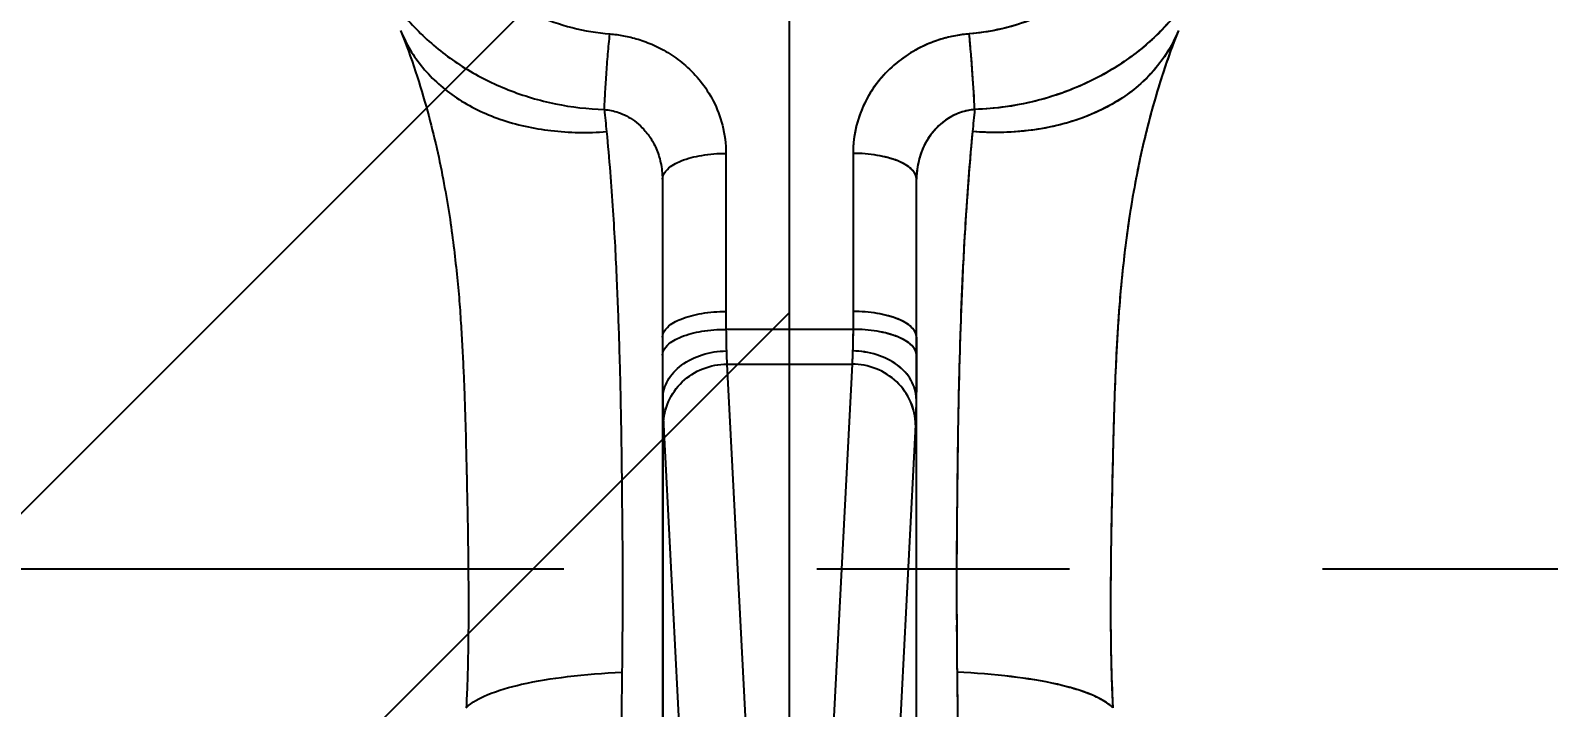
# Model space of a CAD drawing. Header units: millimetres. Extents: x 23075 to 24509, y -21593 to -20579.
# Drawn here: x 23812.15 to 23824.16, y -20957.98 to -20952.62 of the extents above; entities that cross this region are included whole.
import ezdxf

# ---------------------------------------------------------------- set-up
doc = ezdxf.new("R2010")
doc.units = ezdxf.units.MM
doc.header["$LTSCALE"] = 8
doc.linetypes.add('CENTER', pattern=[2, 1.25, -0.25, 0.25, -0.25])
doc.linetypes.add('CENTER2', pattern=[1.125, 0.75, -0.125, 0.125, -0.125])
doc.layers.get('DEFPOINTS').update_dxf_attribs({"color": 6})
for name, color, linetype in [('Cav-cor', 30, 'Continuous'), ('CL', 1, 'Continuous'), ('PIN', 5, 'Continuous'), ('PRODUCT', 1, 'Continuous'), ('Y-CUT', 2, 'Continuous')]:
    doc.layers.add(name, color=color, linetype=linetype)
doc.layers.add('dim', color=3, linetype='Continuous', lineweight=15)
doc.styles.get("Standard").update_dxf_attribs({"font": 'txt.shx', "width": 0.8, "bigfont": 'chineset.shx'})
doc.dimstyles.new('ISO-25', dxfattribs={"dimtxt": 5, "dimasz": 4, "dimexe": 0.3, "dimexo": 0.3, "dimtad": 0, "dimzin": 1, "dimdsep": 46, "dimtxsty": 'Standard', "dimcen": 0, "dimclrd": 3, "dimclre": 3, "dimclrt": 3, "dimazin": 0, "dimtfac": 1, "dimtofl": 0, "dimtmove": 0, "dimatfit": 0, "dimfxl": 0, "dimarcsym": 0})

# ---------------------------------------------------------------- blocks, each defined once
blk = doc.blocks.new('*D28254')
at = {"layer": 'DEFPOINTS', "color": 0}
for p in [(23757.156, -20886.885), (23896.296, -20886.885), (23858.156, -20996.885)]:
    blk.add_point(p, dxfattribs=at)
at = {"layer": 'dim', "color": 3, "lineweight": -2}
for p, q in [((23757.456, -20886.885), (23896.596, -20886.885)), ((23896.296, -20890.885), (23896.296, -20933.593)), ((23896.296, -20992.885), (23896.296, -20950.177)), ((23858.456, -20996.885), (23896.596, -20996.885))]:
    blk.add_line(p, q, dxfattribs=at)
at = {"layer": 'dim', "color": 3}
for points in [[(23896.963, -20890.885), (23895.63, -20890.885), (23896.296, -20886.885)], [(23895.63, -20992.885), (23896.963, -20992.885), (23896.296, -20996.885)]]:
    blk.add_solid(points, dxfattribs=at)
at = {"layer": 'dim', "color": 3, "insert": (23896.296, -20941.885), "char_height": 5, "attachment_point": 5, "rotation": 90}
blk.add_mtext('110.00', dxfattribs=at)
blk = doc.blocks.new('*D28255')
at = {"layer": 'DEFPOINTS', "color": 0}
for p in [(23757.156, -20844.885), (23853.682, -20996.885), (23904.156, -20996.885)]:
    blk.add_point(p, dxfattribs=at)
at = {"layer": 'dim', "color": 3, "lineweight": -2}
for p, q in [((23757.456, -20844.885), (23904.456, -20844.885)), ((23904.156, -20848.885), (23904.156, -20911.593)), ((23904.156, -20992.885), (23904.156, -20930.177)), ((23853.982, -20996.885), (23904.456, -20996.885))]:
    blk.add_line(p, q, dxfattribs=at)
at = {"layer": 'dim', "color": 3}
for points in [[(23904.823, -20848.885), (23903.49, -20848.885), (23904.156, -20844.885)], [(23903.49, -20992.885), (23904.823, -20992.885), (23904.156, -20996.885)]]:
    blk.add_solid(points, dxfattribs=at)
at = {"layer": 'dim', "color": 3, "insert": (23904.156, -20920.885), "char_height": 5, "attachment_point": 5, "rotation": 90}
blk.add_mtext('152.00', dxfattribs=at)

msp = doc.modelspace()

# ---------------------------------------------------------------- hatches: boundary and pattern name
at = {"layer": 'Y-CUT'}
h = msp.add_hatch(dxfattribs=at)
h.set_pattern_fill('ANSI31', color=230, style=0)
h.set_pattern_definition([(45, (-1117.722, -553.909), (-2.24506403, 2.24506403), [])])
h.paths.add_polyline_path([(23792.38, -20957.294, -0.03394), (23792.434, -20955.672, -0.125236), (23794.462, -20950.13, -0.313383), (23807.226, -20945.274), (23818.156, -20945.274), (23818.156, -20959.849), (23818.156, -20968.794), (23818.156, -20971.081), (23818.156, -20971.236), (23818.156, -20972.517), (23818.156, -20977.484), (23804.97, -20977.484), (23794.814, -20964.127, -0.014542), (23794.409, -20963.562, -0.000568), (23794.394, -20963.539, -0.004363), (23794.279, -20963.364, -0.010062), (23794.026, -20962.954, -0.042865), (23793.142, -20961.107, -0.081799)])
h.paths.add_polyline_path([(23815.656, -20971.885, 1), (23810.656, -20971.885, 1)], flags=16)

# ---------------------------------------------------------------- linework, layer by layer
at = {"layer": 'Cav-cor', "color": 241}
for p, q in [((23818.156, -20977.484), (23818.156, -20945.274)), ((23818.659, -20953.594), (23818.659, -20954.845)), ((23819.159, -20966.225), (23819.161, -20953.799)), ((23818.659, -20954.845), (23818.659, -20954.987)), ((23818.659, -20954.987), (23818.156, -20954.987)), ((23819.161, -20955.049), (23819.161, -20955.191)), ((23818.156, -20955.262), (23818.651, -20955.262)), ((23818.651, -20955.262), (23818.415, -20959.849)), ((23819.153, -20955.742), (23818.917, -20960.329))]:
    msp.add_line(p, q, dxfattribs=at)
msp.add_arc((23874.197, -20958.58), 54.836, 174.4186, 174.6028, dxfattribs=at)
for points, knots in [([(23820.992, -20951.699), (23820.933, -20951.83), (23820.772, -20952.077), (23820.436, -20952.37), (23820.03, -20952.572), (23819.73, -20952.636), (23819.578, -20952.649)], [0, 0, 0, 0, 0.241873, 0.489611, 0.742886, 1, 1, 1, 1]), ([(23821.27, -20952.419), (23821.18, -20952.542), (23820.965, -20952.77), (23820.566, -20953.028), (23820.11, -20953.196), (23819.785, -20953.241), (23819.621, -20953.247)], [0, 0, 0, 0, 0.24068, 0.487728, 0.741224, 1, 1, 1, 1]), ([(23821.233, -20952.621), (23821.18, -20952.754), (23821.012, -20953.008), (23820.624, -20953.277), (23820.138, -20953.424), (23819.785, -20953.436), (23819.604, -20953.422)], [0, 0, 0, 0, 0.221987, 0.458695, 0.718155, 1, 1, 1, 1]), ([(23821.233, -20952.621), (23821.165, -20952.792), (23821.043, -20953.152), (23820.904, -20953.721), (23820.806, -20954.33), (23820.748, -20954.984), (23820.725, -20955.559), (23820.713, -20956.047), (23820.702, -20956.561), (23820.692, -20957.207), (23820.702, -20957.724), (23820.714, -20957.981)], [0, 0, 0, 0, 0.102104, 0.210125, 0.323591, 0.443531, 0.57329, 0.642356, 0.713651, 0.857944, 1, 1, 1, 1]), ([(23819.578, -20952.649), (23819.454, -20952.659), (23819.209, -20952.723), (23818.905, -20952.939), (23818.705, -20953.243), (23818.659, -20953.479), (23818.659, -20953.594)], [0, 0, 0, 0, 0.260151, 0.513799, 0.759473, 1, 1, 1, 1]), ([(23819.621, -20953.247), (23819.618, -20953.155), (23819.605, -20952.956), (23819.589, -20952.757), (23819.578, -20952.649)], [0, 0, 0, 0, 0.457073, 1, 1, 1, 1]), ([(23819.621, -20953.247), (23819.556, -20953.253), (23819.426, -20953.294), (23819.275, -20953.426), (23819.182, -20953.603), (23819.161, -20953.734), (23819.161, -20953.799)], [0, 0, 0, 0, 0.251689, 0.501984, 0.751088, 1, 1, 1, 1]), ([(23819.604, -20953.422), (23819.577, -20953.714), (23819.531, -20954.334), (23819.494, -20955.336), (23819.482, -20956.259), (23819.477, -20957.065), (23819.48, -20957.49), (23819.482, -20957.7)], [0, 0, 0, 0, 0.205467, 0.435382, 0.702409, 0.852412, 1, 1, 1, 1]), ([(23819.161, -20953.799), (23819.161, -20953.785), (23819.153, -20953.755), (23819.122, -20953.716), (23819.074, -20953.682), (23819.012, -20953.651), (23818.936, -20953.627), (23818.818, -20953.601), (23818.723, -20953.594), (23818.659, -20953.594)], [0, 0, 0, 0, 0.070726, 0.153413, 0.254257, 0.374636, 0.51321, 0.666814, 1, 1, 1, 1]), ([(23819.161, -20955.049), (23819.161, -20955.036), (23819.153, -20955.006), (23819.122, -20954.967), (23819.074, -20954.932), (23819.012, -20954.902), (23818.936, -20954.877), (23818.818, -20954.852), (23818.723, -20954.845), (23818.659, -20954.845)], [0, 0, 0, 0, 0.070726, 0.153413, 0.254257, 0.374636, 0.51321, 0.666814, 1, 1, 1, 1]), ([(23818.659, -20954.987), (23818.659, -20955.002), (23818.659, -20955.06), (23818.658, -20955.117), (23818.656, -20955.158)], [0, 0, 0, 0, 0.277762, 1, 1, 1, 1]), ([(23819.161, -20955.191), (23819.161, -20955.177), (23819.153, -20955.148), (23819.122, -20955.109), (23819.074, -20955.074), (23819.011, -20955.044), (23818.935, -20955.019), (23818.817, -20954.994), (23818.723, -20954.987), (23818.659, -20954.987)], [0, 0, 0, 0, 0.070758, 0.153592, 0.25458, 0.37504, 0.513614, 0.66714, 1, 1, 1, 1]), ([(23818.656, -20955.158), (23818.656, -20955.169), (23818.655, -20955.204), (23818.653, -20955.238), (23818.651, -20955.262)], [0, 0, 0, 0, 0.318513, 1, 1, 1, 1]), ([(23819.153, -20955.742), (23819.153, -20955.679), (23819.126, -20955.552), (23819.013, -20955.393), (23818.846, -20955.287), (23818.716, -20955.262), (23818.651, -20955.262)], [0, 0, 0, 0, 0.244489, 0.492473, 0.744857, 1, 1, 1, 1]), ([(23819.159, -20955.534), (23819.158, -20955.485), (23819.127, -20955.38), (23819.011, -20955.257), (23818.847, -20955.178), (23818.721, -20955.159), (23818.656, -20955.158)], [0, 0, 0, 0, 0.21606, 0.45394, 0.718553, 1, 1, 1, 1]), ([(23819.161, -20955.191), (23819.161, -20955.223), (23819.161, -20955.337), (23819.16, -20955.452), (23819.159, -20955.534)], [0, 0, 0, 0, 0.278793, 1, 1, 1, 1]), ([(23819.159, -20955.534), (23819.159, -20955.556), (23819.157, -20955.625), (23819.155, -20955.694), (23819.153, -20955.742)], [0, 0, 0, 0, 0.318717, 1, 1, 1, 1]), ([(23819.482, -20957.7), (23819.492, -20958.545), (23819.516, -20960.205), (23819.548, -20961.866), (23819.572, -20962.681)], [0, 0, 0, 0, 0.508666, 1, 1, 1, 1]), ([(23820.714, -20957.981), (23820.694, -20957.96), (23820.64, -20957.922), (23820.542, -20957.875), (23820.418, -20957.832), (23820.208, -20957.777), (23819.893, -20957.728), (23819.626, -20957.707), (23819.482, -20957.7)], [0, 0, 0, 0, 0.067301, 0.151958, 0.254537, 0.374507, 0.661775, 1, 1, 1, 1])]:
    msp.add_open_spline(points, degree=3, knots=knots, dxfattribs=at)
at = {"layer": 'CL', "color": 6, "linetype": 'CENTER'}
for p, q in [((23818.156, -20977.118), (23818.156, -20940.421)), ((23848.372, -20956.885), (23787.941, -20956.885))]:
    msp.add_line(p, q, dxfattribs=at)
at = {"layer": 'PIN', "color": 141, "linetype": 'CENTER2'}
msp.add_line((23818.156, -20954.53), (23818.156, -20946.04), dxfattribs=at)
at = {"layer": 'PRODUCT'}
for p, q in [((23817.654, -20953.594), (23817.654, -20954.845)), ((23818.659, -20953.594), (23818.659, -20954.845)), ((23817.151, -20953.799), (23817.151, -20965.938)), ((23819.161, -20965.938), (23819.161, -20953.799)), ((23818.659, -20954.987), (23817.654, -20954.987)), ((23817.662, -20955.262), (23817.898, -20959.849)), ((23817.662, -20955.262), (23818.651, -20955.262)), ((23818.651, -20955.262), (23818.415, -20959.849)), ((23817.154, -20955.534), (23817.154, -20966.32)), ((23819.159, -20955.534), (23819.159, -20966.32)), ((23817.16, -20955.742), (23817.396, -20960.329)), ((23819.153, -20955.742), (23818.917, -20960.329))]:
    msp.add_line(p, q, dxfattribs=at)
for points, start_tangent, end_tangent in [([(23815.321, -20951.699), (23815.464, -20951.946), (23815.654, -20952.166), (23815.887, -20952.353), (23816.152, -20952.5), (23816.438, -20952.599), (23816.735, -20952.649)], (0.415073, -0.909788), (0.996756, -0.080483)), ([(23820.992, -20951.699), (23820.849, -20951.946), (23820.659, -20952.166), (23820.426, -20952.353), (23820.161, -20952.5), (23819.875, -20952.599), (23819.578, -20952.649)], (-0.415073, -0.909788), (-0.996756, -0.080483)), ([(23814.863, -20952.111), (23815.043, -20952.419), (23815.288, -20952.692), (23815.588, -20952.919), (23815.932, -20953.091), (23816.305, -20953.202), (23816.692, -20953.247)], (0.413095, -0.910688), (0.999478, -0.032301)), ([(23821.45, -20952.111), (23821.27, -20952.419), (23821.025, -20952.692), (23820.725, -20952.919), (23820.381, -20953.091), (23820.008, -20953.202), (23819.621, -20953.247)], (-0.413095, -0.910688), (-0.999478, -0.032301)), ([(23815.08, -20952.621), (23815.255, -20952.915), (23815.522, -20953.154), (23815.866, -20953.323), (23816.269, -20953.414), (23816.709, -20953.422)], (0.368967, -0.929443), (0.997166, 0.075235)), ([(23815.08, -20952.621), (23815.198, -20952.948), (23815.292, -20953.261), (23815.366, -20953.556), (23815.422, -20953.832), (23815.466, -20954.087), (23815.499, -20954.326), (23815.524, -20954.55), (23815.544, -20954.762), (23815.558, -20954.962), (23815.569, -20955.152), (23815.578, -20955.334), (23815.585, -20955.507), (23815.59, -20955.672), (23815.595, -20955.83), (23815.598, -20955.979), (23815.602, -20956.114), (23815.604, -20956.236), (23815.607, -20956.348), (23815.609, -20956.453), (23815.611, -20956.556), (23815.612, -20956.66), (23815.614, -20956.77), (23815.615, -20956.89), (23815.616, -20957.017), (23815.617, -20957.151), (23815.616, -20957.293), (23815.615, -20957.446), (23815.612, -20957.611), (23815.607, -20957.79), (23815.599, -20957.981)], (0.368965, -0.929443), (-0.046825, -0.998903)), ([(23821.233, -20952.621), (23821.058, -20952.915), (23820.791, -20953.154), (23820.446, -20953.323), (23820.044, -20953.414), (23819.604, -20953.422)], (-0.368967, -0.929443), (-0.997166, 0.075235)), ([(23821.233, -20952.621), (23821.115, -20952.948), (23821.021, -20953.261), (23820.947, -20953.556), (23820.891, -20953.832), (23820.847, -20954.087), (23820.814, -20954.326), (23820.789, -20954.55), (23820.769, -20954.762), (23820.755, -20954.962), (23820.744, -20955.152), (23820.735, -20955.334), (23820.728, -20955.507), (23820.723, -20955.672), (23820.718, -20955.83), (23820.715, -20955.979), (23820.711, -20956.114), (23820.709, -20956.236), (23820.706, -20956.348), (23820.704, -20956.453), (23820.702, -20956.556), (23820.701, -20956.66), (23820.699, -20956.77), (23820.698, -20956.89), (23820.697, -20957.017), (23820.696, -20957.151), (23820.697, -20957.293), (23820.698, -20957.446), (23820.701, -20957.611), (23820.706, -20957.79), (23820.714, -20957.981)], (-0.368965, -0.929443), (0.046825, -0.998903)), ([(23816.692, -20953.247), (23816.698, -20953.125), (23816.708, -20952.973), (23816.72, -20952.808), (23816.735, -20952.649)], (0.034786, 0.999395), (0.096343, 0.995348)), ([(23816.735, -20952.649), (23816.843, -20952.663), (23816.958, -20952.691), (23817.082, -20952.738), (23817.209, -20952.806), (23817.335, -20952.9), (23817.452, -20953.023), (23817.553, -20953.179), (23817.626, -20953.371), (23817.654, -20953.594)], (0.996754, -0.080509), (-0.000262, -1)), ([(23819.578, -20952.649), (23819.47, -20952.663), (23819.355, -20952.691), (23819.231, -20952.738), (23819.104, -20952.806), (23818.978, -20952.9), (23818.861, -20953.023), (23818.76, -20953.179), (23818.687, -20953.371), (23818.659, -20953.594)], (-0.996754, -0.080509), (0.000262, -1)), ([(23819.621, -20953.247), (23819.615, -20953.125), (23819.605, -20952.973), (23819.593, -20952.808), (23819.578, -20952.649)], (-0.034786, 0.999395), (-0.096343, 0.995348)), ([(23816.692, -20953.247), (23816.746, -20953.255), (23816.804, -20953.271), (23816.866, -20953.298), (23816.929, -20953.338), (23816.992, -20953.392), (23817.051, -20953.464), (23817.101, -20953.555), (23817.137, -20953.667), (23817.151, -20953.799)], (0.995688, -0.09277), (-0.000134, -1)), ([(23816.692, -20953.247), (23816.7, -20953.335), (23816.709, -20953.422)], (0.09725, -0.99526), (0.094028, -0.99557)), ([(23819.621, -20953.247), (23819.567, -20953.255), (23819.509, -20953.271), (23819.447, -20953.298), (23819.384, -20953.338), (23819.321, -20953.392), (23819.262, -20953.464), (23819.212, -20953.555), (23819.176, -20953.667), (23819.161, -20953.799)], (-0.995688, -0.09277), (0.000134, -1)), ([(23819.621, -20953.247), (23819.613, -20953.335), (23819.604, -20953.422)], (-0.09725, -0.99526), (-0.094028, -0.99557)), ([(23816.709, -20953.422), (23816.737, -20953.743), (23816.759, -20954.046), (23816.776, -20954.33), (23816.789, -20954.597), (23816.799, -20954.843), (23816.807, -20955.069), (23816.813, -20955.276), (23816.818, -20955.462), (23816.821, -20955.628), (23816.824, -20955.775), (23816.826, -20955.909), (23816.827, -20956.032), (23816.829, -20956.14), (23816.83, -20956.231), (23816.831, -20956.31), (23816.831, -20956.378), (23816.832, -20956.44), (23816.832, -20956.496), (23816.833, -20956.549), (23816.833, -20956.604), (23816.834, -20956.665), (23816.834, -20956.735), (23816.835, -20956.816), (23816.835, -20956.905), (23816.835, -20957.002), (23816.835, -20957.108), (23816.834, -20957.23), (23816.834, -20957.369), (23816.832, -20957.527), (23816.831, -20957.7)], (0.094046, -0.995568), (-0.011899, -0.999929)), ([(23819.604, -20953.422), (23819.576, -20953.743), (23819.554, -20954.046), (23819.537, -20954.33), (23819.524, -20954.597), (23819.514, -20954.843), (23819.506, -20955.069), (23819.5, -20955.276), (23819.495, -20955.462), (23819.492, -20955.628), (23819.489, -20955.775), (23819.487, -20955.909), (23819.486, -20956.032), (23819.484, -20956.14), (23819.483, -20956.231), (23819.482, -20956.31), (23819.482, -20956.378), (23819.481, -20956.44), (23819.48, -20956.496), (23819.48, -20956.549), (23819.48, -20956.604), (23819.479, -20956.665), (23819.479, -20956.735), (23819.478, -20956.816), (23819.478, -20956.905), (23819.478, -20957.002), (23819.478, -20957.108), (23819.479, -20957.23), (23819.479, -20957.369), (23819.48, -20957.527), (23819.482, -20957.7)], (-0.094046, -0.995568), (0.011899, -0.999929)), ([(23817.151, -20953.799), (23817.19, -20953.721), (23817.299, -20953.654), (23817.462, -20953.61), (23817.654, -20953.594)], (0, 1), (1, 0)), ([(23819.161, -20953.799), (23819.123, -20953.721), (23819.014, -20953.654), (23818.851, -20953.61), (23818.659, -20953.594)], (0, 1), (-1, 0)), ([(23817.151, -20955.049), (23817.19, -20954.971), (23817.299, -20954.905), (23817.462, -20954.861), (23817.654, -20954.845)], (0, 1), (1, 0)), ([(23817.654, -20954.845), (23817.654, -20954.916), (23817.654, -20954.987)], (0, -1), (0.001431, -0.999999)), ([(23819.161, -20955.049), (23819.123, -20954.971), (23819.014, -20954.905), (23818.851, -20954.861), (23818.659, -20954.845)], (0, 1), (-1, 0)), ([(23818.659, -20954.845), (23818.659, -20954.916), (23818.659, -20954.987)], (0, -1), (-0.001431, -0.999999)), ([(23817.19, -20955.113), (23817.299, -20955.047), (23817.462, -20955.002), (23817.654, -20954.987)], (0.697659, 0.71643), (0.999999, 0.001194)), ([(23817.654, -20954.987), (23817.655, -20955.079), (23817.657, -20955.158)], (0.002835, -0.999996), (0.036289, -0.999341)), ([(23818.659, -20954.987), (23818.658, -20955.079), (23818.656, -20955.158)], (-0.002835, -0.999996), (-0.036289, -0.999341)), ([(23819.123, -20955.113), (23819.014, -20955.047), (23818.851, -20955.002), (23818.659, -20954.987)], (-0.697659, 0.71643), (-0.999999, 0.001194)), ([(23817.151, -20955.049), (23817.152, -20955.12), (23817.152, -20955.191)], (0, -1), (0.001467, -0.999999)), ([(23817.152, -20955.191), (23817.19, -20955.113)], (0.007247, 0.999974), (0.697659, 0.71643)), ([(23819.161, -20955.191), (23819.123, -20955.113)], (-0.007247, 0.999974), (-0.697659, 0.71643)), ([(23819.161, -20955.049), (23819.161, -20955.12), (23819.161, -20955.191)], (0, -1), (-0.001467, -0.999999)), ([(23817.152, -20955.191), (23817.152, -20955.377), (23817.154, -20955.534)], (0.001388, -0.999999), (0.018435, -0.99983)), ([(23817.154, -20955.534), (23817.194, -20955.391), (23817.303, -20955.27), (23817.465, -20955.188), (23817.657, -20955.158)], (0.014138, 0.9999), (0.999968, 0.007969)), ([(23817.16, -20955.742), (23817.199, -20955.558), (23817.308, -20955.403), (23817.471, -20955.299), (23817.662, -20955.262)], (0.005008, 0.999987), (0.99999, 0.004565)), ([(23817.657, -20955.158), (23817.659, -20955.22), (23817.662, -20955.262)], (0.03631, -0.999341), (0.102466, -0.994736)), ([(23818.656, -20955.158), (23818.654, -20955.22), (23818.651, -20955.262)], (-0.03631, -0.999341), (-0.102466, -0.994736)), ([(23819.153, -20955.742), (23819.114, -20955.558), (23819.005, -20955.403), (23818.842, -20955.299), (23818.651, -20955.262)], (-0.005008, 0.999987), (-0.99999, 0.004565)), ([(23819.159, -20955.534), (23819.119, -20955.391), (23819.01, -20955.27), (23818.848, -20955.188), (23818.656, -20955.158)], (-0.014138, 0.9999), (-0.999968, 0.007969)), ([(23819.161, -20955.191), (23819.161, -20955.377), (23819.159, -20955.534)], (-0.001388, -0.999999), (-0.018435, -0.99983)), ([(23817.154, -20955.534), (23817.157, -20955.657), (23817.16, -20955.742)], (0.018066, -0.999837), (0.051971, -0.998649)), ([(23819.159, -20955.534), (23819.156, -20955.657), (23819.153, -20955.742)], (-0.018066, -0.999837), (-0.051971, -0.998649)), ([(23815.599, -20957.981), (23815.764, -20957.88), (23816.037, -20957.796), (23816.399, -20957.735), (23816.831, -20957.7)], (0.709995, 0.704207), (0.998913, 0.046605)), ([(23816.831, -20957.7), (23816.824, -20958.206), (23816.817, -20958.769), (23816.808, -20959.392), (23816.797, -20960.081), (23816.784, -20960.849), (23816.766, -20961.706), (23816.741, -20962.681)], (-0.011911, -0.999929), (-0.028871, -0.999583)), ([(23819.482, -20957.7), (23819.489, -20958.206), (23819.496, -20958.769), (23819.505, -20959.392), (23819.516, -20960.081), (23819.529, -20960.849), (23819.547, -20961.706), (23819.572, -20962.681)], (0.011911, -0.999929), (0.028871, -0.999583)), ([(23820.714, -20957.981), (23820.549, -20957.88), (23820.276, -20957.796), (23819.914, -20957.735), (23819.482, -20957.7)], (-0.709995, 0.704207), (-0.998913, 0.046605))]:
    msp.add_spline(points, degree=3, dxfattribs=dict(at, start_tangent=start_tangent, end_tangent=end_tangent))
at = {"layer": 'Y-CUT'}
msp.add_line((23818.156, -20977.484), (23818.156, -20945.274), dxfattribs=at)

# ---------------------------------------------------------------- dimensions: what is measured, and where the dimension line sits
at = {"layer": 'dim'}
for base, p1, p2, picture, middle in [((23904.156, -20996.885), (23757.156, -20844.885), (23853.682, -20996.885), '*D28255', (23904.156, -20920.885)), ((23896.296, -20886.885), (23858.156, -20996.885), (23757.156, -20886.885), '*D28254', (23896.296, -20941.885))]:
    dim = msp.add_linear_dim(base=base, p1=p1, p2=p2, angle=90, dimstyle='ISO-25', dxfattribs=at)
    dim.commit()
    dim.dimension.update_dxf_attribs({"geometry": picture, "text_midpoint": middle})

doc.saveas('drawing.dxf')
